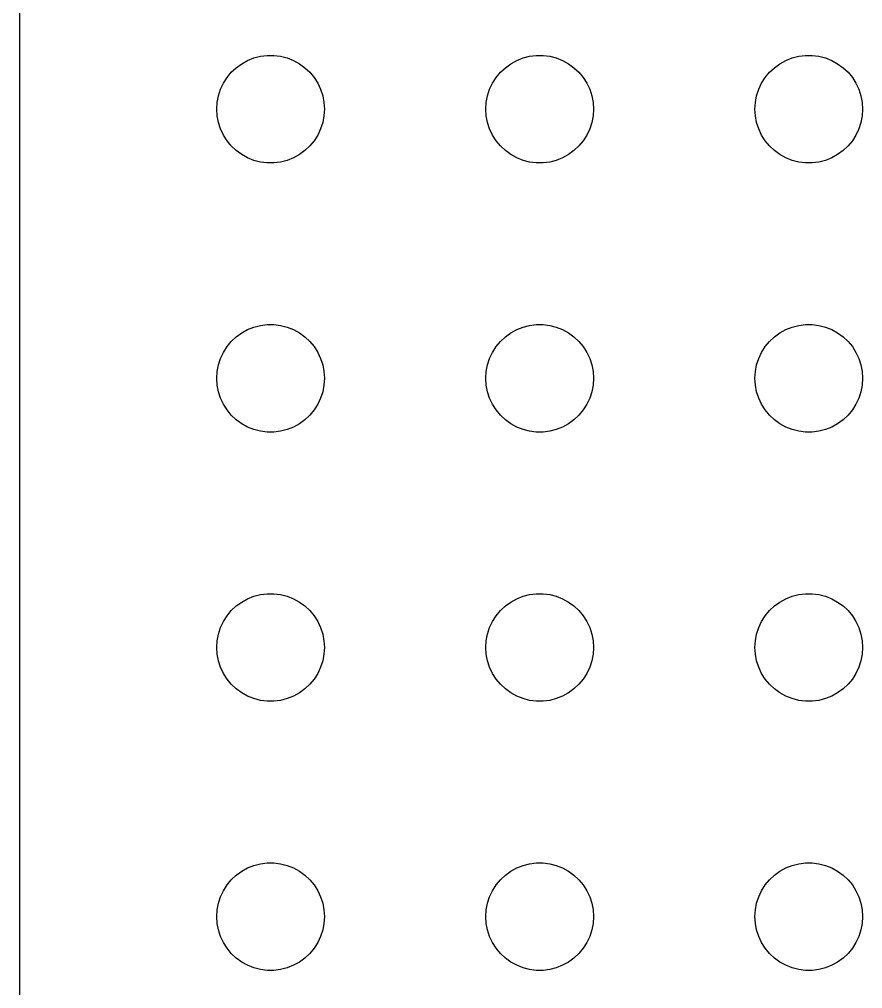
# Model space of a CAD drawing. Header units: metres. Extents: x -97 to 97, y -97 to 97.
# Drawn here: x -97 to -73.5, y 20.49 to 47.5 of the extents above; entities that cross this region are included whole.
import ezdxf

# ---------------------------------------------------------------- set-up
doc = ezdxf.new("R2010")
doc.units = ezdxf.units.M

msp = doc.modelspace()

# ---------------------------------------------------------------- linework, layer by layer
for p, q in [((-97, 92), (-97, -92)), ((-90.4635, 46.4266), (-90.2811, 46.4734)), ((-90.2811, 46.4734), (-90.0942, 46.497)), ((-90.0942, 46.497), (-89.9058, 46.497)), ((-89.9058, 46.497), (-89.7189, 46.4734)), ((-89.7189, 46.4734), (-89.5365, 46.4266)), ((-82.9635, 46.4266), (-82.7811, 46.4734)), ((-82.7811, 46.4734), (-82.5942, 46.497)), ((-82.5942, 46.497), (-82.4058, 46.497)), ((-82.4058, 46.497), (-82.2189, 46.4734)), ((-82.2189, 46.4734), (-82.0365, 46.4266)), ((-75.4635, 46.4266), (-75.2811, 46.4734)), ((-75.2811, 46.4734), (-75.0942, 46.497)), ((-75.0942, 46.497), (-74.9058, 46.497)), ((-74.9058, 46.497), (-74.7189, 46.4734)), ((-74.7189, 46.4734), (-74.5365, 46.4266)), ((-90.9561, 46.1558), (-90.8037, 46.2665)), ((-90.8037, 46.2665), (-90.6387, 46.3572)), ((-90.6387, 46.3572), (-90.4635, 46.4266)), ((-89.5365, 46.4266), (-89.3613, 46.3572)), ((-89.3613, 46.3572), (-89.1963, 46.2665)), ((-89.1963, 46.2665), (-89.0439, 46.1558)), ((-83.4561, 46.1558), (-83.3037, 46.2665)), ((-83.3037, 46.2665), (-83.1387, 46.3572)), ((-83.1387, 46.3572), (-82.9635, 46.4266)), ((-82.0365, 46.4266), (-81.8613, 46.3572)), ((-81.8613, 46.3572), (-81.6963, 46.2665)), ((-81.6963, 46.2665), (-81.5439, 46.1558)), ((-75.9561, 46.1558), (-75.8037, 46.2665)), ((-75.8037, 46.2665), (-75.6387, 46.3572)), ((-75.6387, 46.3572), (-75.4635, 46.4266)), ((-74.5365, 46.4266), (-74.3613, 46.3572)), ((-74.3613, 46.3572), (-74.1963, 46.2665)), ((-74.1963, 46.2665), (-74.0439, 46.1558)), ((-91.2135, 45.8817), (-91.0934, 46.0268)), ((-91.0934, 46.0268), (-90.9561, 46.1558)), ((-89.0439, 46.1558), (-88.9065, 46.0268)), ((-88.9065, 46.0268), (-88.7865, 45.8817)), ((-83.7135, 45.8817), (-83.5934, 46.0268)), ((-83.5934, 46.0268), (-83.4561, 46.1558)), ((-81.5439, 46.1558), (-81.4065, 46.0268)), ((-81.4065, 46.0268), (-81.2865, 45.8817)), ((-76.2135, 45.8817), (-76.0934, 46.0268)), ((-76.0934, 46.0268), (-75.9561, 46.1558)), ((-74.0439, 46.1558), (-73.9065, 46.0268)), ((-73.9065, 46.0268), (-73.7865, 45.8817)), ((-91.3947, 45.5522), (-91.3145, 45.7226)), ((-91.3145, 45.7226), (-91.2135, 45.8817)), ((-88.7865, 45.8817), (-88.6855, 45.7226)), ((-88.6855, 45.7226), (-88.6053, 45.5522)), ((-83.8947, 45.5522), (-83.8145, 45.7226)), ((-83.8145, 45.7226), (-83.7135, 45.8817)), ((-81.2865, 45.8817), (-81.1855, 45.7226)), ((-81.1855, 45.7226), (-81.1053, 45.5522)), ((-76.3947, 45.5522), (-76.3145, 45.7226)), ((-76.3145, 45.7226), (-76.2135, 45.8817)), ((-73.7865, 45.8817), (-73.6855, 45.7226)), ((-73.6855, 45.7226), (-73.6053, 45.5522)), ((-91.4882, 45.188), (-91.4529, 45.373)), ((-91.4529, 45.373), (-91.3947, 45.5522)), ((-88.6053, 45.5522), (-88.5471, 45.373)), ((-88.5471, 45.373), (-88.5118, 45.188)), ((-83.9882, 45.188), (-83.9529, 45.373)), ((-83.9529, 45.373), (-83.8947, 45.5522)), ((-81.1053, 45.5522), (-81.0471, 45.373)), ((-81.0471, 45.373), (-81.0118, 45.188)), ((-76.4882, 45.188), (-76.4529, 45.373)), ((-76.4529, 45.373), (-76.3947, 45.5522)), ((-73.6053, 45.5522), (-73.5471, 45.373)), ((-73.5471, 45.373), (-73.5118, 45.188)), ((-91.5, 45), (-91.4882, 45.188)), ((-88.5118, 45.188), (-88.5, 45)), ((-84, 45), (-83.9882, 45.188)), ((-81.0118, 45.188), (-81, 45)), ((-76.5, 45), (-76.4882, 45.188)), ((-73.5118, 45.188), (-73.5, 45)), ((-91.4882, 44.812), (-91.5, 45)), ((-88.5, 45), (-88.5118, 44.812)), ((-83.9882, 44.812), (-84, 45)), ((-81, 45), (-81.0118, 44.812)), ((-76.4882, 44.812), (-76.5, 45)), ((-73.5, 45), (-73.5118, 44.812)), ((-91.4529, 44.627), (-91.4882, 44.812)), ((-91.3947, 44.4478), (-91.4529, 44.627)), ((-88.5471, 44.627), (-88.6053, 44.4478)), ((-88.5118, 44.812), (-88.5471, 44.627)), ((-83.9529, 44.627), (-83.9882, 44.812)), ((-83.8947, 44.4478), (-83.9529, 44.627)), ((-81.0471, 44.627), (-81.1053, 44.4478)), ((-81.0118, 44.812), (-81.0471, 44.627)), ((-76.4529, 44.627), (-76.4882, 44.812)), ((-76.3947, 44.4478), (-76.4529, 44.627)), ((-73.5471, 44.627), (-73.6053, 44.4478)), ((-73.5118, 44.812), (-73.5471, 44.627)), ((-91.3145, 44.2774), (-91.3947, 44.4478)), ((-88.6053, 44.4478), (-88.6855, 44.2774)), ((-83.8145, 44.2774), (-83.8947, 44.4478)), ((-81.1053, 44.4478), (-81.1855, 44.2774)), ((-76.3145, 44.2774), (-76.3947, 44.4478)), ((-73.6053, 44.4478), (-73.6855, 44.2774)), ((-91.2135, 44.1183), (-91.3145, 44.2774)), ((-91.0934, 43.9732), (-91.2135, 44.1183)), ((-88.7865, 44.1183), (-88.9065, 43.9732)), ((-88.6855, 44.2774), (-88.7865, 44.1183)), ((-83.7135, 44.1183), (-83.8145, 44.2774)), ((-83.5934, 43.9732), (-83.7135, 44.1183)), ((-81.2865, 44.1183), (-81.4065, 43.9732)), ((-81.1855, 44.2774), (-81.2865, 44.1183)), ((-76.2135, 44.1183), (-76.3145, 44.2774)), ((-76.0934, 43.9732), (-76.2135, 44.1183)), ((-73.7865, 44.1183), (-73.9065, 43.9732)), ((-73.6855, 44.2774), (-73.7865, 44.1183)), ((-90.9561, 43.8442), (-91.0934, 43.9732)), ((-90.8037, 43.7335), (-90.9561, 43.8442)), ((-89.0439, 43.8442), (-89.1963, 43.7335)), ((-88.9065, 43.9732), (-89.0439, 43.8442)), ((-83.4561, 43.8442), (-83.5934, 43.9732)), ((-83.3037, 43.7335), (-83.4561, 43.8442)), ((-81.5439, 43.8442), (-81.6963, 43.7335)), ((-81.4065, 43.9732), (-81.5439, 43.8442)), ((-75.9561, 43.8442), (-76.0934, 43.9732)), ((-75.8037, 43.7335), (-75.9561, 43.8442)), ((-74.0439, 43.8442), (-74.1963, 43.7335)), ((-73.9065, 43.9732), (-74.0439, 43.8442)), ((-90.6387, 43.6428), (-90.8037, 43.7335)), ((-90.4635, 43.5734), (-90.6387, 43.6428)), ((-90.2811, 43.5266), (-90.4635, 43.5734)), ((-90.0942, 43.503), (-90.2811, 43.5266)), ((-89.9058, 43.503), (-90.0942, 43.503)), ((-89.7189, 43.5266), (-89.9058, 43.503)), ((-89.5365, 43.5734), (-89.7189, 43.5266)), ((-89.3613, 43.6428), (-89.5365, 43.5734)), ((-89.1963, 43.7335), (-89.3613, 43.6428)), ((-83.1387, 43.6428), (-83.3037, 43.7335)), ((-82.9635, 43.5734), (-83.1387, 43.6428)), ((-82.7811, 43.5266), (-82.9635, 43.5734)), ((-82.5942, 43.503), (-82.7811, 43.5266)), ((-82.4058, 43.503), (-82.5942, 43.503)), ((-82.2189, 43.5266), (-82.4058, 43.503)), ((-82.0365, 43.5734), (-82.2189, 43.5266)), ((-81.8613, 43.6428), (-82.0365, 43.5734)), ((-81.6963, 43.7335), (-81.8613, 43.6428)), ((-75.6387, 43.6428), (-75.8037, 43.7335)), ((-75.4635, 43.5734), (-75.6387, 43.6428)), ((-75.2811, 43.5266), (-75.4635, 43.5734)), ((-75.0942, 43.503), (-75.2811, 43.5266)), ((-74.9058, 43.503), (-75.0942, 43.503)), ((-74.7189, 43.5266), (-74.9058, 43.503)), ((-74.5365, 43.5734), (-74.7189, 43.5266)), ((-74.3613, 43.6428), (-74.5365, 43.5734)), ((-74.1963, 43.7335), (-74.3613, 43.6428)), ((-90.6387, 38.8572), (-90.4635, 38.9266)), ((-90.4635, 38.9266), (-90.2811, 38.9734)), ((-90.2811, 38.9734), (-90.0942, 38.997)), ((-90.0942, 38.997), (-89.9058, 38.997)), ((-89.9058, 38.997), (-89.7189, 38.9734)), ((-89.7189, 38.9734), (-89.5365, 38.9266)), ((-89.5365, 38.9266), (-89.3613, 38.8572)), ((-83.1387, 38.8572), (-82.9635, 38.9266)), ((-82.9635, 38.9266), (-82.7811, 38.9734)), ((-82.7811, 38.9734), (-82.5942, 38.997)), ((-82.5942, 38.997), (-82.4058, 38.997)), ((-82.4058, 38.997), (-82.2189, 38.9734)), ((-82.2189, 38.9734), (-82.0365, 38.9266)), ((-82.0365, 38.9266), (-81.8613, 38.8572)), ((-75.6387, 38.8572), (-75.4635, 38.9266)), ((-75.4635, 38.9266), (-75.2811, 38.9734)), ((-75.2811, 38.9734), (-75.0942, 38.997)), ((-75.0942, 38.997), (-74.9058, 38.997)), ((-74.9058, 38.997), (-74.7189, 38.9734)), ((-74.7189, 38.9734), (-74.5365, 38.9266)), ((-74.5365, 38.9266), (-74.3613, 38.8572)), ((-91.0934, 38.5268), (-90.9561, 38.6558)), ((-90.9561, 38.6558), (-90.8037, 38.7665)), ((-90.8037, 38.7665), (-90.6387, 38.8572)), ((-89.3613, 38.8572), (-89.1963, 38.7665)), ((-89.1963, 38.7665), (-89.0439, 38.6558)), ((-89.0439, 38.6558), (-88.9065, 38.5268)), ((-83.5934, 38.5268), (-83.4561, 38.6558)), ((-83.4561, 38.6558), (-83.3037, 38.7665)), ((-83.3037, 38.7665), (-83.1387, 38.8572)), ((-81.8613, 38.8572), (-81.6963, 38.7665)), ((-81.6963, 38.7665), (-81.5439, 38.6558)), ((-81.5439, 38.6558), (-81.4065, 38.5268)), ((-76.0934, 38.5268), (-75.9561, 38.6558)), ((-75.9561, 38.6558), (-75.8037, 38.7665)), ((-75.8037, 38.7665), (-75.6387, 38.8572)), ((-74.3613, 38.8572), (-74.1963, 38.7665)), ((-74.1963, 38.7665), (-74.0439, 38.6558)), ((-74.0439, 38.6558), (-73.9065, 38.5268)), ((-91.3145, 38.2226), (-91.2135, 38.3817)), ((-91.2135, 38.3817), (-91.0934, 38.5268)), ((-88.9065, 38.5268), (-88.7865, 38.3817)), ((-88.7865, 38.3817), (-88.6855, 38.2226)), ((-83.8145, 38.2226), (-83.7135, 38.3817)), ((-83.7135, 38.3817), (-83.5934, 38.5268)), ((-81.4065, 38.5268), (-81.2865, 38.3817)), ((-81.2865, 38.3817), (-81.1855, 38.2226)), ((-76.3145, 38.2226), (-76.2135, 38.3817)), ((-76.2135, 38.3817), (-76.0934, 38.5268)), ((-73.9065, 38.5268), (-73.7865, 38.3817)), ((-73.7865, 38.3817), (-73.6855, 38.2226)), ((-91.3947, 38.0522), (-91.3145, 38.2226)), ((-88.6855, 38.2226), (-88.6053, 38.0522)), ((-83.8947, 38.0522), (-83.8145, 38.2226)), ((-81.1855, 38.2226), (-81.1053, 38.0522)), ((-76.3947, 38.0522), (-76.3145, 38.2226)), ((-73.6855, 38.2226), (-73.6053, 38.0522)), ((-91.4882, 37.688), (-91.4529, 37.873)), ((-91.4529, 37.873), (-91.3947, 38.0522)), ((-88.6053, 38.0522), (-88.5471, 37.873)), ((-88.5471, 37.873), (-88.5118, 37.688)), ((-83.9882, 37.688), (-83.9529, 37.873)), ((-83.9529, 37.873), (-83.8947, 38.0522)), ((-81.1053, 38.0522), (-81.0471, 37.873)), ((-81.0471, 37.873), (-81.0118, 37.688)), ((-76.4882, 37.688), (-76.4529, 37.873)), ((-76.4529, 37.873), (-76.3947, 38.0522)), ((-73.6053, 38.0522), (-73.5471, 37.873)), ((-73.5471, 37.873), (-73.5118, 37.688)), ((-91.5, 37.5), (-91.4882, 37.688)), ((-88.5118, 37.688), (-88.5, 37.5)), ((-84, 37.5), (-83.9882, 37.688)), ((-81.0118, 37.688), (-81, 37.5)), ((-76.5, 37.5), (-76.4882, 37.688)), ((-73.5118, 37.688), (-73.5, 37.5)), ((-91.4882, 37.312), (-91.5, 37.5)), ((-91.4529, 37.127), (-91.4882, 37.312)), ((-88.5118, 37.312), (-88.5471, 37.127)), ((-88.5, 37.5), (-88.5118, 37.312)), ((-83.9882, 37.312), (-84, 37.5)), ((-83.9529, 37.127), (-83.9882, 37.312)), ((-81.0118, 37.312), (-81.0471, 37.127)), ((-81, 37.5), (-81.0118, 37.312)), ((-76.4882, 37.312), (-76.5, 37.5)), ((-76.4529, 37.127), (-76.4882, 37.312)), ((-73.5118, 37.312), (-73.5471, 37.127)), ((-73.5, 37.5), (-73.5118, 37.312)), ((-91.3947, 36.9478), (-91.4529, 37.127)), ((-88.5471, 37.127), (-88.6053, 36.9478)), ((-83.8947, 36.9478), (-83.9529, 37.127)), ((-81.0471, 37.127), (-81.1053, 36.9478)), ((-76.3947, 36.9478), (-76.4529, 37.127)), ((-73.5471, 37.127), (-73.6053, 36.9478)), ((-91.3145, 36.7774), (-91.3947, 36.9478)), ((-91.2135, 36.6183), (-91.3145, 36.7774)), ((-88.6855, 36.7774), (-88.7865, 36.6183)), ((-88.6053, 36.9478), (-88.6855, 36.7774)), ((-83.8145, 36.7774), (-83.8947, 36.9478)), ((-83.7135, 36.6183), (-83.8145, 36.7774)), ((-81.1855, 36.7774), (-81.2865, 36.6183)), ((-81.1053, 36.9478), (-81.1855, 36.7774)), ((-76.3145, 36.7774), (-76.3947, 36.9478)), ((-76.2135, 36.6183), (-76.3145, 36.7774)), ((-73.6855, 36.7774), (-73.7865, 36.6183)), ((-73.6053, 36.9478), (-73.6855, 36.7774)), ((-91.0934, 36.4732), (-91.2135, 36.6183)), ((-90.9561, 36.3442), (-91.0934, 36.4732)), ((-88.9065, 36.4732), (-89.0439, 36.3442)), ((-88.7865, 36.6183), (-88.9065, 36.4732)), ((-83.5934, 36.4732), (-83.7135, 36.6183)), ((-83.4561, 36.3442), (-83.5934, 36.4732)), ((-81.4065, 36.4732), (-81.5439, 36.3442)), ((-81.2865, 36.6183), (-81.4065, 36.4732)), ((-76.0934, 36.4732), (-76.2135, 36.6183)), ((-75.9561, 36.3442), (-76.0934, 36.4732)), ((-73.9065, 36.4732), (-74.0439, 36.3442)), ((-73.7865, 36.6183), (-73.9065, 36.4732)), ((-90.8037, 36.2335), (-90.9561, 36.3442)), ((-90.6387, 36.1428), (-90.8037, 36.2335)), ((-89.1963, 36.2335), (-89.3613, 36.1428)), ((-89.0439, 36.3442), (-89.1963, 36.2335)), ((-83.3037, 36.2335), (-83.4561, 36.3442)), ((-83.1387, 36.1428), (-83.3037, 36.2335)), ((-81.6963, 36.2335), (-81.8613, 36.1428)), ((-81.5439, 36.3442), (-81.6963, 36.2335)), ((-75.8037, 36.2335), (-75.9561, 36.3442)), ((-75.6387, 36.1428), (-75.8037, 36.2335)), ((-74.1963, 36.2335), (-74.3613, 36.1428)), ((-74.0439, 36.3442), (-74.1963, 36.2335)), ((-90.4635, 36.0734), (-90.6387, 36.1428)), ((-90.2811, 36.0266), (-90.4635, 36.0734)), ((-90.0942, 36.003), (-90.2811, 36.0266)), ((-89.9058, 36.003), (-90.0942, 36.003)), ((-89.7189, 36.0266), (-89.9058, 36.003)), ((-89.5365, 36.0734), (-89.7189, 36.0266)), ((-89.3613, 36.1428), (-89.5365, 36.0734)), ((-82.9635, 36.0734), (-83.1387, 36.1428)), ((-82.7811, 36.0266), (-82.9635, 36.0734)), ((-82.5942, 36.003), (-82.7811, 36.0266)), ((-82.4058, 36.003), (-82.5942, 36.003)), ((-82.2189, 36.0266), (-82.4058, 36.003)), ((-82.0365, 36.0734), (-82.2189, 36.0266)), ((-81.8613, 36.1428), (-82.0365, 36.0734)), ((-75.4635, 36.0734), (-75.6387, 36.1428)), ((-75.2811, 36.0266), (-75.4635, 36.0734)), ((-75.0942, 36.003), (-75.2811, 36.0266)), ((-74.9058, 36.003), (-75.0942, 36.003)), ((-74.7189, 36.0266), (-74.9058, 36.003)), ((-74.5365, 36.0734), (-74.7189, 36.0266)), ((-74.3613, 36.1428), (-74.5365, 36.0734)), ((-90.8037, 31.2665), (-90.6387, 31.3572)), ((-90.6387, 31.3572), (-90.4635, 31.4266)), ((-90.4635, 31.4266), (-90.2811, 31.4734)), ((-90.2811, 31.4734), (-90.0942, 31.497)), ((-90.0942, 31.497), (-89.9058, 31.497)), ((-89.9058, 31.497), (-89.7189, 31.4734)), ((-89.7189, 31.4734), (-89.5365, 31.4266)), ((-89.5365, 31.4266), (-89.3613, 31.3572)), ((-89.3613, 31.3572), (-89.1963, 31.2665)), ((-83.3037, 31.2665), (-83.1387, 31.3572)), ((-83.1387, 31.3572), (-82.9635, 31.4266)), ((-82.9635, 31.4266), (-82.7811, 31.4734)), ((-82.7811, 31.4734), (-82.5942, 31.497)), ((-82.5942, 31.497), (-82.4058, 31.497)), ((-82.4058, 31.497), (-82.2189, 31.4734)), ((-82.2189, 31.4734), (-82.0365, 31.4266)), ((-82.0365, 31.4266), (-81.8613, 31.3572)), ((-81.8613, 31.3572), (-81.6963, 31.2665)), ((-75.8037, 31.2665), (-75.6387, 31.3572)), ((-75.6387, 31.3572), (-75.4635, 31.4266)), ((-75.4635, 31.4266), (-75.2811, 31.4734)), ((-75.2811, 31.4734), (-75.0942, 31.497)), ((-75.0942, 31.497), (-74.9058, 31.497)), ((-74.9058, 31.497), (-74.7189, 31.4734)), ((-74.7189, 31.4734), (-74.5365, 31.4266)), ((-74.5365, 31.4266), (-74.3613, 31.3572)), ((-74.3613, 31.3572), (-74.1963, 31.2665)), ((-91.0934, 31.0268), (-90.9561, 31.1558)), ((-90.9561, 31.1558), (-90.8037, 31.2665)), ((-89.1963, 31.2665), (-89.0439, 31.1558)), ((-89.0439, 31.1558), (-88.9065, 31.0268)), ((-83.5934, 31.0268), (-83.4561, 31.1558)), ((-83.4561, 31.1558), (-83.3037, 31.2665)), ((-81.6963, 31.2665), (-81.5439, 31.1558)), ((-81.5439, 31.1558), (-81.4065, 31.0268)), ((-76.0934, 31.0268), (-75.9561, 31.1558)), ((-75.9561, 31.1558), (-75.8037, 31.2665)), ((-74.1963, 31.2665), (-74.0439, 31.1558)), ((-74.0439, 31.1558), (-73.9065, 31.0268)), ((-91.3145, 30.7226), (-91.2135, 30.8817)), ((-91.2135, 30.8817), (-91.0934, 31.0268)), ((-88.9065, 31.0268), (-88.7865, 30.8817)), ((-88.7865, 30.8817), (-88.6855, 30.7226)), ((-83.8145, 30.7226), (-83.7135, 30.8817)), ((-83.7135, 30.8817), (-83.5934, 31.0268)), ((-81.4065, 31.0268), (-81.2865, 30.8817)), ((-81.2865, 30.8817), (-81.1855, 30.7226)), ((-76.3145, 30.7226), (-76.2135, 30.8817)), ((-76.2135, 30.8817), (-76.0934, 31.0268)), ((-73.9065, 31.0268), (-73.7865, 30.8817)), ((-73.7865, 30.8817), (-73.6855, 30.7226)), ((-91.4529, 30.373), (-91.3947, 30.5522)), ((-91.3947, 30.5522), (-91.3145, 30.7226)), ((-88.6855, 30.7226), (-88.6053, 30.5522)), ((-88.6053, 30.5522), (-88.5471, 30.373)), ((-83.9529, 30.373), (-83.8947, 30.5522)), ((-83.8947, 30.5522), (-83.8145, 30.7226)), ((-81.1855, 30.7226), (-81.1053, 30.5522)), ((-81.1053, 30.5522), (-81.0471, 30.373)), ((-76.4529, 30.373), (-76.3947, 30.5522)), ((-76.3947, 30.5522), (-76.3145, 30.7226)), ((-73.6855, 30.7226), (-73.6053, 30.5522)), ((-73.6053, 30.5522), (-73.5471, 30.373)), ((-91.4882, 30.188), (-91.4529, 30.373)), ((-88.5471, 30.373), (-88.5118, 30.188)), ((-83.9882, 30.188), (-83.9529, 30.373)), ((-81.0471, 30.373), (-81.0118, 30.188)), ((-76.4882, 30.188), (-76.4529, 30.373)), ((-73.5471, 30.373), (-73.5118, 30.188)), ((-91.5, 30), (-91.4882, 30.188)), ((-91.4882, 29.812), (-91.5, 30)), ((-88.5118, 30.188), (-88.5, 30)), ((-88.5, 30), (-88.5118, 29.812)), ((-84, 30), (-83.9882, 30.188)), ((-83.9882, 29.812), (-84, 30)), ((-81.0118, 30.188), (-81, 30)), ((-81, 30), (-81.0118, 29.812)), ((-76.5, 30), (-76.4882, 30.188)), ((-76.4882, 29.812), (-76.5, 30)), ((-73.5118, 30.188), (-73.5, 30)), ((-73.5, 30), (-73.5118, 29.812)), ((-91.4529, 29.627), (-91.4882, 29.812)), ((-88.5118, 29.812), (-88.5471, 29.627)), ((-83.9529, 29.627), (-83.9882, 29.812)), ((-81.0118, 29.812), (-81.0471, 29.627)), ((-76.4529, 29.627), (-76.4882, 29.812)), ((-73.5118, 29.812), (-73.5471, 29.627)), ((-91.3947, 29.4478), (-91.4529, 29.627)), ((-91.3145, 29.2774), (-91.3947, 29.4478)), ((-88.6053, 29.4478), (-88.6855, 29.2774)), ((-88.5471, 29.627), (-88.6053, 29.4478)), ((-83.8947, 29.4478), (-83.9529, 29.627)), ((-83.8145, 29.2774), (-83.8947, 29.4478)), ((-81.1053, 29.4478), (-81.1855, 29.2774)), ((-81.0471, 29.627), (-81.1053, 29.4478)), ((-76.3947, 29.4478), (-76.4529, 29.627)), ((-76.3145, 29.2774), (-76.3947, 29.4478)), ((-73.6053, 29.4478), (-73.6855, 29.2774)), ((-73.5471, 29.627), (-73.6053, 29.4478)), ((-91.2135, 29.1183), (-91.3145, 29.2774)), ((-88.6855, 29.2774), (-88.7865, 29.1183)), ((-83.7135, 29.1183), (-83.8145, 29.2774)), ((-81.1855, 29.2774), (-81.2865, 29.1183)), ((-76.2135, 29.1183), (-76.3145, 29.2774)), ((-73.6855, 29.2774), (-73.7865, 29.1183)), ((-91.0934, 28.9732), (-91.2135, 29.1183)), ((-90.9561, 28.8442), (-91.0934, 28.9732)), ((-88.9065, 28.9732), (-89.0439, 28.8442)), ((-88.7865, 29.1183), (-88.9065, 28.9732)), ((-83.5934, 28.9732), (-83.7135, 29.1183)), ((-83.4561, 28.8442), (-83.5934, 28.9732)), ((-81.4065, 28.9732), (-81.5439, 28.8442)), ((-81.2865, 29.1183), (-81.4065, 28.9732)), ((-76.0934, 28.9732), (-76.2135, 29.1183)), ((-75.9561, 28.8442), (-76.0934, 28.9732)), ((-73.9065, 28.9732), (-74.0439, 28.8442)), ((-73.7865, 29.1183), (-73.9065, 28.9732)), ((-90.8037, 28.7335), (-90.9561, 28.8442)), ((-90.6387, 28.6427), (-90.8037, 28.7335)), ((-90.4635, 28.5734), (-90.6387, 28.6427)), ((-89.3613, 28.6427), (-89.5365, 28.5734)), ((-89.1963, 28.7335), (-89.3613, 28.6427)), ((-89.0439, 28.8442), (-89.1963, 28.7335)), ((-83.3037, 28.7335), (-83.4561, 28.8442)), ((-83.1387, 28.6427), (-83.3037, 28.7335)), ((-82.9635, 28.5734), (-83.1387, 28.6427)), ((-81.8613, 28.6427), (-82.0365, 28.5734)), ((-81.6963, 28.7335), (-81.8613, 28.6427)), ((-81.5439, 28.8442), (-81.6963, 28.7335)), ((-75.8037, 28.7335), (-75.9561, 28.8442)), ((-75.6387, 28.6427), (-75.8037, 28.7335)), ((-75.4635, 28.5734), (-75.6387, 28.6427)), ((-74.3613, 28.6427), (-74.5365, 28.5734)), ((-74.1963, 28.7335), (-74.3613, 28.6427)), ((-74.0439, 28.8442), (-74.1963, 28.7335)), ((-90.2811, 28.5266), (-90.4635, 28.5734)), ((-90.0942, 28.503), (-90.2811, 28.5266)), ((-89.9058, 28.503), (-90.0942, 28.503)), ((-89.7189, 28.5266), (-89.9058, 28.503)), ((-89.5365, 28.5734), (-89.7189, 28.5266)), ((-82.7811, 28.5266), (-82.9635, 28.5734)), ((-82.5942, 28.503), (-82.7811, 28.5266)), ((-82.4058, 28.503), (-82.5942, 28.503)), ((-82.2189, 28.5266), (-82.4058, 28.503)), ((-82.0365, 28.5734), (-82.2189, 28.5266)), ((-75.2811, 28.5266), (-75.4635, 28.5734)), ((-75.0942, 28.503), (-75.2811, 28.5266)), ((-74.9058, 28.503), (-75.0942, 28.503)), ((-74.7189, 28.5266), (-74.9058, 28.503)), ((-74.5365, 28.5734), (-74.7189, 28.5266)), ((-90.8037, 23.7665), (-90.6387, 23.8572)), ((-90.6387, 23.8572), (-90.4635, 23.9266)), ((-90.4635, 23.9266), (-90.2811, 23.9734)), ((-90.2811, 23.9734), (-90.0942, 23.997)), ((-90.0942, 23.997), (-89.9058, 23.997)), ((-89.9058, 23.997), (-89.7189, 23.9734)), ((-89.7189, 23.9734), (-89.5365, 23.9266)), ((-89.5365, 23.9266), (-89.3613, 23.8572)), ((-89.3613, 23.8572), (-89.1963, 23.7665)), ((-83.3037, 23.7665), (-83.1387, 23.8572)), ((-83.1387, 23.8572), (-82.9635, 23.9266)), ((-82.9635, 23.9266), (-82.7811, 23.9734)), ((-82.7811, 23.9734), (-82.5942, 23.997)), ((-82.5942, 23.997), (-82.4058, 23.997)), ((-82.4058, 23.997), (-82.2189, 23.9734)), ((-82.2189, 23.9734), (-82.0365, 23.9266)), ((-82.0365, 23.9266), (-81.8613, 23.8572)), ((-81.8613, 23.8572), (-81.6963, 23.7665)), ((-75.8037, 23.7665), (-75.6387, 23.8572)), ((-75.6387, 23.8572), (-75.4635, 23.9266)), ((-75.4635, 23.9266), (-75.2811, 23.9734)), ((-75.2811, 23.9734), (-75.0942, 23.997)), ((-75.0942, 23.997), (-74.9058, 23.997)), ((-74.9058, 23.997), (-74.7189, 23.9734)), ((-74.7189, 23.9734), (-74.5365, 23.9266)), ((-74.5365, 23.9266), (-74.3613, 23.8572)), ((-74.3613, 23.8572), (-74.1963, 23.7665)), ((-91.2135, 23.3817), (-91.0934, 23.5268)), ((-91.0934, 23.5268), (-90.9561, 23.6558)), ((-90.9561, 23.6558), (-90.8037, 23.7665)), ((-89.1963, 23.7665), (-89.0439, 23.6558)), ((-89.0439, 23.6558), (-88.9065, 23.5268)), ((-88.9065, 23.5268), (-88.7865, 23.3817)), ((-83.7135, 23.3817), (-83.5934, 23.5268)), ((-83.5934, 23.5268), (-83.4561, 23.6558)), ((-83.4561, 23.6558), (-83.3037, 23.7665)), ((-81.6963, 23.7665), (-81.5439, 23.6558)), ((-81.5439, 23.6558), (-81.4065, 23.5268)), ((-81.4065, 23.5268), (-81.2865, 23.3817)), ((-76.2135, 23.3817), (-76.0934, 23.5268)), ((-76.0934, 23.5268), (-75.9561, 23.6558)), ((-75.9561, 23.6558), (-75.8037, 23.7665)), ((-74.1963, 23.7665), (-74.0439, 23.6558)), ((-74.0439, 23.6558), (-73.9065, 23.5268)), ((-73.9065, 23.5268), (-73.7865, 23.3817)), ((-91.3145, 23.2226), (-91.2135, 23.3817)), ((-88.7865, 23.3817), (-88.6855, 23.2226)), ((-83.8145, 23.2226), (-83.7135, 23.3817)), ((-81.2865, 23.3817), (-81.1855, 23.2226)), ((-76.3145, 23.2226), (-76.2135, 23.3817)), ((-73.7865, 23.3817), (-73.6855, 23.2226)), ((-91.4529, 22.873), (-91.3947, 23.0522)), ((-91.3947, 23.0522), (-91.3145, 23.2226)), ((-88.6855, 23.2226), (-88.6053, 23.0522)), ((-88.6053, 23.0522), (-88.5471, 22.873)), ((-83.9529, 22.873), (-83.8947, 23.0522)), ((-83.8947, 23.0522), (-83.8145, 23.2226)), ((-81.1855, 23.2226), (-81.1053, 23.0522)), ((-81.1053, 23.0522), (-81.0471, 22.873)), ((-76.4529, 22.873), (-76.3947, 23.0522)), ((-76.3947, 23.0522), (-76.3145, 23.2226)), ((-73.6855, 23.2226), (-73.6053, 23.0522)), ((-73.6053, 23.0522), (-73.5471, 22.873)), ((-91.5, 22.5), (-91.4882, 22.688)), ((-91.4882, 22.688), (-91.4529, 22.873)), ((-88.5471, 22.873), (-88.5118, 22.688)), ((-88.5118, 22.688), (-88.5, 22.5)), ((-84, 22.5), (-83.9882, 22.688)), ((-83.9882, 22.688), (-83.9529, 22.873)), ((-81.0471, 22.873), (-81.0118, 22.688)), ((-81.0118, 22.688), (-81, 22.5)), ((-76.5, 22.5), (-76.4882, 22.688)), ((-76.4882, 22.688), (-76.4529, 22.873)), ((-73.5471, 22.873), (-73.5118, 22.688)), ((-73.5118, 22.688), (-73.5, 22.5)), ((-91.4882, 22.312), (-91.5, 22.5)), ((-88.5, 22.5), (-88.5118, 22.312)), ((-83.9882, 22.312), (-84, 22.5)), ((-81, 22.5), (-81.0118, 22.312)), ((-76.4882, 22.312), (-76.5, 22.5)), ((-73.5, 22.5), (-73.5118, 22.312)), ((-91.4529, 22.127), (-91.4882, 22.312)), ((-88.5118, 22.312), (-88.5471, 22.127)), ((-83.9529, 22.127), (-83.9882, 22.312)), ((-81.0118, 22.312), (-81.0471, 22.127)), ((-76.4529, 22.127), (-76.4882, 22.312)), ((-73.5118, 22.312), (-73.5471, 22.127)), ((-91.3947, 21.9478), (-91.4529, 22.127)), ((-91.3145, 21.7774), (-91.3947, 21.9478)), ((-88.6053, 21.9478), (-88.6855, 21.7774)), ((-88.5471, 22.127), (-88.6053, 21.9478)), ((-83.8947, 21.9478), (-83.9529, 22.127)), ((-83.8145, 21.7774), (-83.8947, 21.9478)), ((-81.1053, 21.9478), (-81.1855, 21.7774)), ((-81.0471, 22.127), (-81.1053, 21.9478)), ((-76.3947, 21.9478), (-76.4529, 22.127)), ((-76.3145, 21.7774), (-76.3947, 21.9478)), ((-73.6053, 21.9478), (-73.6855, 21.7774)), ((-73.5471, 22.127), (-73.6053, 21.9478)), ((-91.2135, 21.6183), (-91.3145, 21.7774)), ((-91.0934, 21.4732), (-91.2135, 21.6183)), ((-88.7865, 21.6183), (-88.9065, 21.4732)), ((-88.6855, 21.7774), (-88.7865, 21.6183)), ((-83.7135, 21.6183), (-83.8145, 21.7774)), ((-83.5934, 21.4732), (-83.7135, 21.6183)), ((-81.2865, 21.6183), (-81.4065, 21.4732)), ((-81.1855, 21.7774), (-81.2865, 21.6183)), ((-76.2135, 21.6183), (-76.3145, 21.7774)), ((-76.0934, 21.4732), (-76.2135, 21.6183)), ((-73.7865, 21.6183), (-73.9065, 21.4732)), ((-73.6855, 21.7774), (-73.7865, 21.6183)), ((-90.9561, 21.3442), (-91.0934, 21.4732)), ((-90.8037, 21.2335), (-90.9561, 21.3442)), ((-89.0439, 21.3442), (-89.1963, 21.2335)), ((-88.9065, 21.4732), (-89.0439, 21.3442)), ((-83.4561, 21.3442), (-83.5934, 21.4732)), ((-83.3037, 21.2335), (-83.4561, 21.3442)), ((-81.5439, 21.3442), (-81.6963, 21.2335)), ((-81.4065, 21.4732), (-81.5439, 21.3442)), ((-75.9561, 21.3442), (-76.0934, 21.4732)), ((-75.8037, 21.2335), (-75.9561, 21.3442)), ((-74.0439, 21.3442), (-74.1963, 21.2335)), ((-73.9065, 21.4732), (-74.0439, 21.3442)), ((-90.6387, 21.1427), (-90.8037, 21.2335)), ((-90.4635, 21.0734), (-90.6387, 21.1427)), ((-90.2811, 21.0266), (-90.4635, 21.0734)), ((-89.5365, 21.0734), (-89.7189, 21.0266)), ((-89.3613, 21.1427), (-89.5365, 21.0734)), ((-89.1963, 21.2335), (-89.3613, 21.1427)), ((-83.1387, 21.1427), (-83.3037, 21.2335)), ((-82.9635, 21.0734), (-83.1387, 21.1427)), ((-82.7811, 21.0266), (-82.9635, 21.0734)), ((-82.0365, 21.0734), (-82.2189, 21.0266)), ((-81.8613, 21.1427), (-82.0365, 21.0734)), ((-81.6963, 21.2335), (-81.8613, 21.1427)), ((-75.6387, 21.1427), (-75.8037, 21.2335)), ((-75.4635, 21.0734), (-75.6387, 21.1427)), ((-75.2811, 21.0266), (-75.4635, 21.0734)), ((-74.5365, 21.0734), (-74.7189, 21.0266)), ((-74.3613, 21.1427), (-74.5365, 21.0734)), ((-74.1963, 21.2335), (-74.3613, 21.1427)), ((-90.0942, 21.003), (-90.2811, 21.0266)), ((-89.9058, 21.003), (-90.0942, 21.003)), ((-89.7189, 21.0266), (-89.9058, 21.003)), ((-82.5942, 21.003), (-82.7811, 21.0266)), ((-82.4058, 21.003), (-82.5942, 21.003)), ((-82.2189, 21.0266), (-82.4058, 21.003)), ((-75.0942, 21.003), (-75.2811, 21.0266)), ((-74.9058, 21.003), (-75.0942, 21.003)), ((-74.7189, 21.0266), (-74.9058, 21.003))]:
    msp.add_line(p, q)

doc.saveas('drawing.dxf')
